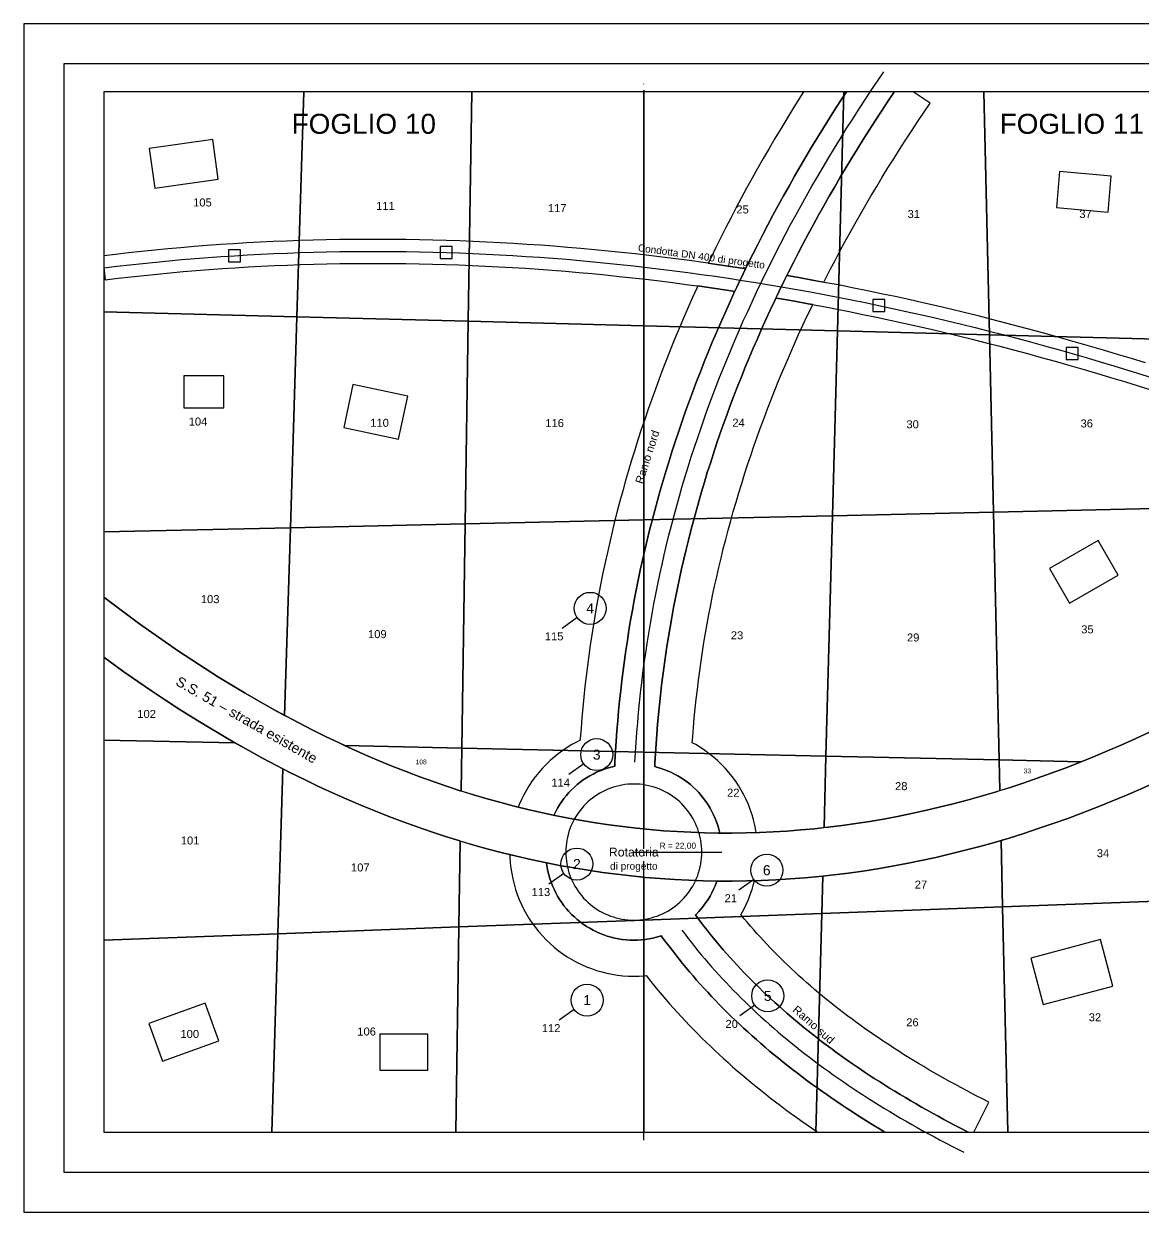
# Model space of a CAD drawing. Header units: metres. Extents: x 0 to 420, y 0 to 297.
# Drawn here: x 0 to 279.9, y 0 to 297 of the extents above; entities that cross this region are included whole.
import ezdxf
from ezdxf.enums import TextEntityAlignment as Align

# ---------------------------------------------------------------- set-up
doc = ezdxf.new("R2010")
doc.units = ezdxf.units.M
doc.linetypes.add('DASHDOT', pattern=[9, 6, -1.5, 0, -1.5])
doc.linetypes.add('DASHED', pattern=[6, 4, -2])
for name, color, linetype in [('CARTIGLIO', 7, 'CONTINUOUS'), ('ESPROPRIO', 1, 'CONTINUOUS'), ('FABBRICATI', 8, 'CONTINUOUS'), ('FOGLI', 2, 'DASHDOT'), ('OCCUPAZIONE_TEMPORANEA', 30, 'CONTINUOUS'), ('OPERA_PROGETTO', 4, 'DASHED'), ('PARTICELLE', 7, 'CONTINUOUS'), ('PARTICELLE_NUMERI', 7, 'CONTINUOUS'), ('QUOTE', 8, 'CONTINUOUS'), ('RETINI', 8, 'CONTINUOUS'), ('RICHIAMI_DITTE', 1, 'CONTINUOUS'), ('SERVITU_FASCIA', 5, 'CONTINUOUS'), ('SERVITU_INGOMBRO_OPERE', 6, 'CONTINUOUS'), ('STRADE_ACQUE', 8, 'CONTINUOUS'), ('TOPONIMI', 8, 'CONTINUOUS')]:
    doc.layers.add(name, color=color, linetype=linetype)
doc.styles.add('ESPROPRI', font='arial.ttf')

msp = doc.modelspace()

# ---------------------------------------------------------------- linework, layer by layer
at = {"layer": 'CARTIGLIO'}
for points in [[(0, 0), (420, 0), (420, 297), (0, 297)], [(10, 10), (410, 10), (410, 287), (10, 287)]]:
    msp.add_lwpolyline(points, close=True, dxfattribs=at)
at = {"layer": 'ESPROPRIO'}
for points in [[(132.5149, 99.193), (132.759, 99.141), (136.15, 98.474), (139.542, 97.863), (142.938, 97.307), (146.335, 96.805), (149.736, 96.358), (153.139, 95.966), (156.545, 95.628), (159.954, 95.346), (163.366, 95.118), (166.781, 94.945), (170.199, 94.826), (173.62, 94.762), (173.9792, 94.7611), (173.979, 94.762), (173.75, 95.694), (173.482, 96.616), (173.173, 97.524), (172.825, 98.419), (172.439, 99.298), (172.014, 100.158), (171.553, 101), (171.055, 101.821), (170.521, 102.619), (169.954, 103.393), (169.353, 104.141), (168.72, 104.863), (168.056, 105.556), (167.363, 106.22), (166.641, 106.853), (165.893, 107.454), (165.119, 108.021), (164.321, 108.555), (163.5, 109.053), (162.658, 109.514), (161.798, 109.939), (160.919, 110.325), (160.024, 110.673), (159.116, 110.982), (158.194, 111.25), (157.747, 111.36), (157.785, 112.181), (157.921, 114.624), (158.077, 117.065), (158.254, 119.504), (158.452, 121.943), (158.67, 124.379), (158.909, 126.814), (159.169, 129.248), (159.45, 131.68), (159.752, 134.11), (160.074, 136.54), (160.417, 138.967), (160.78, 141.393), (161.165, 143.818), (161.57, 146.241), (161.996, 148.663), (162.442, 151.084), (162.91, 153.503), (163.398, 155.92), (163.907, 158.336), (164.437, 160.751), (164.987, 163.165), (165.559, 165.577), (166.151, 167.987), (166.764, 170.397), (167.397, 172.805), (168.052, 175.211), (168.727, 177.616), (169.423, 180.02), (170.14, 182.423), (170.878, 184.824), (171.636, 187.224), (172.416, 189.622), (173.216, 192.02), (174.037, 194.416), (174.879, 196.81), (175.742, 199.204), (176.626, 201.596), (177.53, 203.987), (178.456, 206.376), (179.402, 208.764), (180.369, 211.151), (181.357, 213.537), (182.366, 215.921), (183.396, 218.305), (184.447, 220.687), (185.518, 223.067), (186.611, 225.447), (187.725, 227.825), (188.859, 230.201), (190.014, 232.577), (191.191, 234.951), (192.388, 237.325), (193.607, 239.696), (194.846, 242.067), (196.106, 244.436), (197.387, 246.804), (198.689, 249.171), (200.013, 251.537), (201.357, 253.901), (202.722, 256.264), (204.108, 258.626), (205.515, 260.987), (206.944, 263.346), (208.393, 265.705), (209.863, 268.061), (211.354, 270.417), (212.867, 272.771), (214.4, 275.125), (215.955, 277.477), (217.53, 279.827), (217.647, 280), (205.641, 280), (204.471, 278.204), (202.923, 275.794), (201.396, 273.382), (199.891, 270.969), (198.406, 268.554), (196.943, 266.136), (195.501, 263.717), (194.08, 261.296), (192.681, 258.874), (191.302, 256.449), (189.945, 254.022), (188.609, 251.594), (187.294, 249.164), (186, 246.731), (184.728, 244.297), (183.477, 241.861), (182.247, 239.424), (181.038, 236.984), (179.85, 234.542), (178.684, 232.099), (177.539, 229.653), (176.415, 227.206), (175.313, 224.757), (174.231, 222.306), (173.171, 219.854), (172.133, 217.399), (171.115, 214.942), (170.119, 212.484), (169.144, 210.024), (168.191, 207.562), (167.259, 205.098), (166.348, 202.632), (165.458, 200.165), (164.59, 197.695), (163.743, 195.224), (162.918, 192.751), (162.114, 190.276), (161.331, 187.799), (160.569, 185.321), (159.829, 182.841), (159.11, 180.359), (158.413, 177.875), (157.737, 175.389), (157.082, 172.902), (156.449, 170.413), (155.837, 167.922), (155.247, 165.429), (154.678, 162.935), (154.13, 160.439), (153.604, 157.941), (153.1, 155.441), (152.616, 152.94), (152.154, 150.437), (151.714, 147.932), (151.295, 145.426), (150.897, 142.918), (150.521, 140.408), (150.166, 137.896), (149.833, 135.383), (149.521, 132.869), (149.231, 130.352), (148.962, 127.834), (148.714, 125.315), (148.488, 122.793), (148.283, 120.271), (148.1, 117.746), (147.939, 115.22), (147.798, 112.693), (147.741, 111.479), (147.738, 111.479), (146.806, 111.25), (145.884, 110.982), (144.976, 110.673), (144.081, 110.325), (143.202, 109.939), (142.342, 109.514), (141.5, 109.053), (140.679, 108.555), (139.881, 108.021), (139.107, 107.454), (138.359, 106.853), (137.637, 106.22), (136.944, 105.556), (136.28, 104.863), (135.647, 104.141), (135.046, 103.393), (134.479, 102.619), (133.945, 101.821), (133.447, 101), (132.986, 100.158), (132.561, 99.298), (132.5149, 99.193)], [(130.6668, 87.3224), (130.688, 87.128), (130.834, 86.18), (131.021, 85.238), (131.25, 84.306), (131.518, 83.384), (131.827, 82.476), (132.175, 81.581), (132.561, 80.702), (132.986, 79.842), (133.447, 79), (133.945, 78.179), (134.479, 77.381), (135.046, 76.607), (135.647, 75.859), (136.28, 75.137), (136.944, 74.444), (137.637, 73.78), (138.359, 73.147), (139.107, 72.546), (139.881, 71.979), (140.679, 71.445), (141.5, 70.947), (142.342, 70.486), (143.202, 70.061), (144.081, 69.675), (144.976, 69.327), (145.884, 69.018), (146.806, 68.75), (147.738, 68.521), (148.68, 68.334), (149.628, 68.188), (150.583, 68.084), (151.54, 68.021), (152.5, 68), (153.46, 68.021), (154.417, 68.084), (155.372, 68.188), (156.32, 68.334), (157.262, 68.521), (158.194, 68.75), (159.116, 69.018), (159.359, 69.101), (159.715, 68.608), (160.51, 67.527), (161.318, 66.451), (162.137, 65.38), (162.969, 64.315), (163.812, 63.254), (164.667, 62.199), (165.534, 61.149), (166.413, 60.104), (167.303, 59.064), (168.206, 58.03), (169.12, 57), (170.046, 55.976), (170.984, 54.957), (171.934, 53.943), (172.896, 52.934), (173.869, 51.931), (174.854, 50.932), (175.851, 49.939), (176.86, 48.951), (177.88, 47.968), (178.912, 46.99), (179.956, 46.018), (181.012, 45.05), (182.079, 44.088), (183.158, 43.131), (184.248, 42.179), (185.351, 41.232), (186.465, 40.29), (187.59, 39.354), (188.728, 38.422), (189.877, 37.496), (191.037, 36.574), (192.209, 35.658), (193.393, 34.747), (194.589, 33.841), (195.796, 32.941), (197.014, 32.045), (198.245, 31.154), (199.487, 30.269), (200.74, 29.388), (202.005, 28.513), (203.282, 27.642), (204.57, 26.777), (205.87, 25.917), (207.182, 25.062), (208.505, 24.212), (209.839, 23.367), (211.185, 22.527), (212.543, 21.692), (213.912, 20.862), (215.293, 20.037), (215.356, 20), (236.188, 20), (235.767, 20.212), (234.31, 20.956), (232.865, 21.704), (231.432, 22.457), (230.011, 23.214), (228.601, 23.976), (227.204, 24.742), (225.818, 25.513), (224.444, 26.287), (223.082, 27.067), (221.732, 27.85), (220.394, 28.638), (219.068, 29.43), (217.754, 30.227), (216.451, 31.028), (215.161, 31.833), (213.882, 32.643), (212.615, 33.457), (211.36, 34.275), (210.117, 35.098), (208.886, 35.925), (207.667, 36.756), (206.459, 37.592), (205.263, 38.431), (204.079, 39.276), (202.907, 40.124), (201.747, 40.977), (200.599, 41.834), (199.462, 42.695), (198.338, 43.56), (197.225, 44.43), (196.123, 45.304), (195.034, 46.183), (193.957, 47.065), (192.891, 47.952), (191.837, 48.843), (190.795, 49.738), (189.764, 50.638), (188.745, 51.542), (187.738, 52.45), (186.743, 53.362), (185.76, 54.278), (184.788, 55.199), (183.828, 56.124), (182.879, 57.053), (181.943, 57.986), (181.018, 58.924), (180.104, 59.866), (179.202, 60.811), (178.312, 61.762), (177.434, 62.716), (176.567, 63.675), (175.712, 64.637), (174.868, 65.604), (174.036, 66.576), (173.216, 67.551), (172.407, 68.531), (171.61, 69.514), (170.824, 70.502), (170.05, 71.495), (169.288, 72.491), (168.536, 73.492), (167.927, 74.32), (168.056, 74.444), (168.72, 75.137), (169.353, 75.859), (169.954, 76.607), (170.521, 77.381), (171.055, 78.179), (171.553, 79), (172.014, 79.842), (172.439, 80.702), (172.825, 81.581), (173.173, 82.476), (173.2721, 82.7671), (169.879, 82.83), (166.269, 82.955), (162.662, 83.138), (159.058, 83.379), (155.458, 83.678), (151.861, 84.034), (148.267, 84.448), (144.677, 84.92), (141.091, 85.45), (137.508, 86.037), (133.929, 86.682), (130.6668, 87.3224)]]:
    msp.add_lwpolyline(points, close=True, dxfattribs=at)
at = {"layer": 'FABBRICATI'}
for points in [[(32.77, 255.94), (48.62, 258.16), (47.23, 268.06), (31.38, 265.84)], [(258.13, 251.08), (271.08, 249.95), (271.87, 258.92), (258.92, 260.05)], [(40, 201), (50, 201), (50, 209), (40, 209)], [(80.01, 196.08), (93.7, 193.16), (95.99, 203.92), (82.3, 206.84)], [(261.44, 152.17), (273.56, 159.17), (268.56, 167.83), (256.44, 160.83)], [(254.86, 51.88), (272.25, 56.53), (269.14, 68.12), (251.75, 63.47)], [(34.66, 37.74), (48.76, 42.87), (45.34, 52.26), (31.24, 47.13)], [(89, 35.5), (101, 35.5), (101, 44.5), (89, 44.5)]]:
    msp.add_lwpolyline(points, close=True, dxfattribs=at)
at = {"layer": 'FOGLI'}
msp.add_lwpolyline([(155, 18), (155, 282)], dxfattribs=at)
at = {"layer": 'OCCUPAZIONE_TEMPORANEA'}
for points in [[(171.1314, 237.1689), (173.236, 236.87), (176.648, 236.367), (180.062, 235.844), (180.453, 235.782), (179.85, 234.542), (181.038, 236.984), (182.247, 239.424), (183.477, 241.861), (184.728, 244.297), (186, 246.731), (187.294, 249.164), (188.609, 251.594), (189.945, 254.022), (191.302, 256.449), (192.681, 258.874), (194.08, 261.296), (195.501, 263.717), (196.943, 266.136), (198.406, 268.554), (199.891, 270.969), (201.396, 273.382), (202.923, 275.794), (204.471, 278.204), (205.641, 280), (194.934, 280), (193.776, 278.171), (192.239, 275.707), (190.723, 273.24), (189.228, 270.771), (187.755, 268.299), (186.303, 265.825), (184.872, 263.349), (183.463, 260.87), (182.075, 258.388), (180.708, 255.905), (179.363, 253.418), (178.039, 250.929), (176.737, 248.438), (175.456, 245.945), (174.197, 243.448), (172.959, 240.95), (171.742, 238.449), (171.1314, 237.1689)], [(190.7606, 234.0829), (193.751, 233.559), (197.181, 232.939), (199.992, 232.4148), (200.409, 233.241), (201.597, 235.556), (202.807, 237.869), (204.037, 240.182), (205.288, 242.494), (206.56, 244.805), (207.852, 247.116), (209.165, 249.426), (210.5, 251.736), (211.855, 254.044), (213.23, 256.352), (214.627, 258.66), (216.045, 260.967), (217.483, 263.273), (218.943, 265.578), (220.423, 267.883), (221.924, 270.187), (223.447, 272.49), (224.99, 274.793), (226.579, 277.131), (222.358, 280), (217.647, 280), (217.53, 279.827), (215.955, 277.477), (214.4, 275.125), (212.867, 272.771), (211.354, 270.417), (209.863, 268.061), (208.393, 265.705), (206.944, 263.346), (205.515, 260.987), (204.108, 258.626), (202.722, 256.264), (201.357, 253.901), (200.013, 251.537), (198.689, 249.171), (197.387, 246.804), (196.106, 244.436), (194.846, 242.067), (193.607, 239.696), (192.388, 237.325), (191.191, 234.951), (190.7606, 234.0829)], [(123.6105, 101.2215), (125.986, 100.638), (129.371, 99.862), (132.5149, 99.193), (132.561, 99.298), (132.986, 100.158), (133.447, 101), (133.945, 101.821), (134.479, 102.619), (135.046, 103.393), (135.647, 104.141), (136.28, 104.863), (136.944, 105.556), (137.637, 106.22), (138.359, 106.853), (139.107, 107.454), (139.881, 108.021), (140.679, 108.555), (141.5, 109.053), (142.342, 109.514), (143.202, 109.939), (144.081, 110.325), (144.976, 110.673), (145.884, 110.982), (146.806, 111.25), (147.738, 111.479), (147.741, 111.479), (147.798, 112.693), (147.939, 115.22), (148.1, 117.746), (148.283, 120.271), (148.488, 122.793), (148.714, 125.315), (148.962, 127.834), (149.231, 130.352), (149.521, 132.869), (149.833, 135.383), (150.166, 137.896), (150.521, 140.408), (150.897, 142.918), (151.295, 145.426), (151.714, 147.932), (152.154, 150.437), (152.616, 152.94), (153.1, 155.441), (153.604, 157.941), (154.13, 160.439), (154.678, 162.935), (155.247, 165.429), (155.837, 167.922), (156.449, 170.413), (157.082, 172.902), (157.737, 175.389), (158.413, 177.875), (159.11, 180.359), (159.829, 182.841), (160.569, 185.321), (161.331, 187.799), (162.114, 190.276), (162.918, 192.751), (163.743, 195.224), (164.59, 197.695), (165.458, 200.165), (166.348, 202.632), (167.259, 205.098), (168.191, 207.562), (169.144, 210.024), (170.119, 212.484), (171.115, 214.942), (172.133, 217.399), (173.171, 219.854), (174.231, 222.306), (175.313, 224.757), (176.415, 227.206), (177.539, 229.653), (177.7609, 230.127), (175.756, 230.434), (172.376, 230.932), (169.001, 231.411), (168.475, 231.4827), (168.222, 230.932), (167.092, 228.421), (165.983, 225.908), (164.896, 223.392), (163.831, 220.874), (162.787, 218.354), (161.765, 215.832), (160.765, 213.307), (159.786, 210.779), (158.829, 208.25), (157.893, 205.718), (156.98, 203.183), (156.088, 200.647), (155.218, 198.108), (154.37, 195.567), (153.543, 193.023), (152.738, 190.477), (151.956, 187.929), (151.195, 185.379), (150.455, 182.827), (149.738, 180.272), (149.043, 177.715), (148.369, 175.157), (147.718, 172.595), (147.088, 170.032), (146.481, 167.467), (145.895, 164.9), (145.332, 162.33), (144.79, 159.759), (144.27, 157.186), (143.773, 154.61), (143.297, 152.033), (142.843, 149.454), (142.412, 146.872), (142.002, 144.289), (141.615, 141.704), (141.249, 139.117), (140.906, 136.529), (140.585, 133.938), (140.286, 131.346), (140.009, 128.752), (139.754, 126.156), (139.521, 123.559), (139.31, 120.96), (139.121, 118.359), (139.095, 117.946), (138.186, 117.497), (137, 116.847), (135.844, 116.145), (134.719, 115.394), (133.628, 114.594), (132.574, 113.747), (131.557, 112.856), (130.58, 111.92), (129.644, 110.943), (128.753, 109.926), (127.906, 108.872), (127.106, 107.781), (126.355, 106.656), (125.653, 105.5), (125.003, 104.314), (124.404, 103.101), (123.86, 101.863), (123.6105, 101.2215)], [(157.747, 111.36), (158.194, 111.25), (159.116, 110.982), (160.024, 110.673), (160.919, 110.325), (161.798, 109.939), (162.658, 109.514), (163.5, 109.053), (164.321, 108.555), (165.119, 108.021), (165.893, 107.454), (166.641, 106.853), (167.363, 106.22), (168.056, 105.556), (168.72, 104.863), (169.353, 104.141), (169.954, 103.393), (170.521, 102.619), (171.055, 101.821), (171.553, 101), (172.014, 100.158), (172.439, 99.298), (172.825, 98.419), (173.173, 97.524), (173.482, 96.616), (173.75, 95.694), (173.979, 94.762), (173.9792, 94.7611), (177.045, 94.753), (180.472, 94.799), (183.1072, 94.8758), (183.029, 95.383), (182.765, 96.71), (182.444, 98.023), (182.065, 99.322), (181.63, 100.603), (181.14, 101.863), (180.596, 103.101), (179.997, 104.314), (179.347, 105.5), (178.645, 106.656), (177.894, 107.781), (177.094, 108.872), (176.247, 109.926), (175.356, 110.943), (174.42, 111.92), (173.443, 112.856), (172.426, 113.747), (171.372, 114.594), (170.281, 115.394), (169.156, 116.145), (168, 116.847), (167.12, 117.33), (167.228, 118.815), (167.419, 121.177), (167.631, 123.537), (167.863, 125.896), (168.114, 128.254), (168.386, 130.61), (168.678, 132.965), (168.99, 135.319), (169.323, 137.671), (169.675, 140.022), (170.048, 142.371), (170.44, 144.72), (170.853, 147.067), (171.286, 149.413), (171.739, 151.758), (172.212, 154.102), (172.706, 156.445), (173.22, 158.786), (173.754, 161.127), (174.308, 163.466), (174.882, 165.805), (175.477, 168.142), (176.091, 170.478), (176.727, 172.814), (177.382, 175.148), (178.058, 177.482), (178.754, 179.814), (179.47, 182.146), (180.207, 184.477), (180.964, 186.807), (181.742, 189.136), (182.539, 191.464), (183.358, 193.792), (184.196, 196.118), (185.056, 198.444), (185.935, 200.769), (186.835, 203.093), (187.756, 205.417), (188.697, 207.74), (189.659, 210.061), (190.641, 212.383), (191.644, 214.703), (192.667, 217.023), (193.711, 219.342), (194.776, 221.66), (195.861, 223.978), (196.967, 226.295), (197.2256, 226.8268), (196.098, 227.037), (192.699, 227.651), (189.304, 228.246), (188.0295, 228.4629), (187.725, 227.825), (186.611, 225.447), (185.518, 223.067), (184.447, 220.687), (183.396, 218.305), (182.366, 215.921), (181.357, 213.537), (180.369, 211.151), (179.402, 208.764), (178.456, 206.376), (177.53, 203.987), (176.626, 201.596), (175.742, 199.204), (174.879, 196.81), (174.037, 194.416), (173.216, 192.02), (172.416, 189.622), (171.636, 187.224), (170.878, 184.824), (170.14, 182.423), (169.423, 180.02), (168.727, 177.616), (168.052, 175.211), (167.397, 172.805), (166.764, 170.397), (166.151, 167.987), (165.559, 165.577), (164.987, 163.165), (164.437, 160.751), (163.907, 158.336), (163.398, 155.92), (162.91, 153.503), (162.442, 151.084), (161.996, 148.663), (161.57, 146.241), (161.165, 143.818), (160.78, 141.393), (160.417, 138.967), (160.074, 136.54), (159.752, 134.11), (159.45, 131.68), (159.169, 129.248), (158.909, 126.814), (158.67, 124.379), (158.452, 121.943), (158.254, 119.504), (158.077, 117.065), (157.921, 114.624), (157.785, 112.181), (157.747, 111.36)], [(121.5138, 89.3799), (121.53, 88.648), (121.618, 87.298), (121.765, 85.954), (121.971, 84.617), (122.235, 83.29), (122.556, 81.977), (122.935, 80.678), (123.37, 79.397), (123.86, 78.137), (124.404, 76.899), (125.003, 75.686), (125.653, 74.5), (126.355, 73.344), (127.106, 72.219), (127.906, 71.128), (128.753, 70.074), (129.644, 69.057), (130.58, 68.08), (131.557, 67.144), (132.574, 66.253), (133.628, 65.406), (134.719, 64.606), (135.844, 63.855), (137, 63.153), (138.186, 62.503), (139.399, 61.904), (140.637, 61.36), (141.897, 60.87), (143.178, 60.435), (144.477, 60.056), (145.79, 59.735), (147.117, 59.471), (148.454, 59.265), (149.798, 59.118), (151.148, 59.03), (152.5, 59), (153.852, 59.03), (155.202, 59.118), (155.576, 59.159), (155.898, 58.746), (156.793, 57.62), (157.701, 56.501), (158.62, 55.387), (159.551, 54.28), (160.495, 53.179), (161.45, 52.083), (162.418, 50.994), (163.398, 49.91), (164.389, 48.833), (165.393, 47.762), (166.408, 46.696), (167.436, 45.637), (168.475, 44.584), (169.526, 43.537), (170.589, 42.496), (171.663, 41.46), (172.75, 40.431), (173.848, 39.408), (174.958, 38.391), (176.079, 37.38), (177.212, 36.374), (178.357, 35.375), (179.513, 34.382), (180.681, 33.394), (181.861, 32.413), (183.052, 31.437), (184.254, 30.468), (185.468, 29.504), (186.694, 28.546), (187.931, 27.594), (189.179, 26.648), (190.439, 25.708), (191.711, 24.774), (192.993, 23.845), (194.288, 22.922), (195.593, 22.005), (196.91, 21.094), (198.238, 20.189), (198.519, 20), (215.356, 20), (215.293, 20.037), (213.912, 20.862), (212.543, 21.692), (211.185, 22.527), (209.839, 23.367), (208.505, 24.212), (207.182, 25.062), (205.87, 25.917), (204.57, 26.777), (203.282, 27.642), (202.005, 28.513), (200.74, 29.388), (199.487, 30.269), (198.245, 31.154), (197.014, 32.045), (195.796, 32.941), (194.589, 33.841), (193.393, 34.747), (192.209, 35.658), (191.037, 36.574), (189.877, 37.496), (188.728, 38.422), (187.59, 39.354), (186.465, 40.29), (185.351, 41.232), (184.248, 42.179), (183.158, 43.131), (182.079, 44.088), (181.012, 45.05), (179.956, 46.018), (178.912, 46.99), (177.88, 47.968), (176.86, 48.951), (175.851, 49.939), (174.854, 50.932), (173.869, 51.931), (172.896, 52.934), (171.934, 53.943), (170.984, 54.957), (170.046, 55.976), (169.12, 57), (168.206, 58.03), (167.303, 59.064), (166.413, 60.104), (165.534, 61.149), (164.667, 62.199), (163.812, 63.254), (162.969, 64.315), (162.137, 65.38), (161.318, 66.451), (160.51, 67.527), (159.715, 68.608), (159.359, 69.101), (159.116, 69.018), (158.194, 68.75), (157.262, 68.521), (156.32, 68.334), (155.372, 68.188), (154.417, 68.084), (153.46, 68.021), (152.5, 68), (151.54, 68.021), (150.583, 68.084), (149.628, 68.188), (148.68, 68.334), (147.738, 68.521), (146.806, 68.75), (145.884, 69.018), (144.976, 69.327), (144.081, 69.675), (143.202, 70.061), (142.342, 70.486), (141.5, 70.947), (140.679, 71.445), (139.881, 71.979), (139.107, 72.546), (138.359, 73.147), (137.637, 73.78), (136.944, 74.444), (136.28, 75.137), (135.647, 75.859), (135.046, 76.607), (134.479, 77.381), (133.945, 78.179), (133.447, 79), (132.986, 79.842), (132.561, 80.702), (132.175, 81.581), (131.827, 82.476), (131.518, 83.384), (131.25, 84.306), (131.021, 85.238), (130.834, 86.18), (130.688, 87.128), (130.6668, 87.3224), (130.353, 87.384), (126.782, 88.145), (123.214, 88.962), (121.5138, 89.3799)], [(167.927, 74.32), (168.536, 73.492), (169.288, 72.491), (170.05, 71.495), (170.824, 70.502), (171.61, 69.514), (172.407, 68.531), (173.216, 67.551), (174.036, 66.576), (174.868, 65.604), (175.712, 64.637), (176.567, 63.675), (177.434, 62.716), (178.312, 61.762), (179.202, 60.811), (180.104, 59.866), (181.018, 58.924), (181.943, 57.986), (182.879, 57.053), (183.828, 56.124), (184.788, 55.199), (185.76, 54.278), (186.743, 53.362), (187.738, 52.45), (188.745, 51.542), (189.764, 50.638), (190.795, 49.738), (191.837, 48.843), (192.891, 47.952), (193.957, 47.065), (195.034, 46.183), (196.123, 45.304), (197.225, 44.43), (198.338, 43.56), (199.462, 42.695), (200.599, 41.834), (201.747, 40.977), (202.907, 40.124), (204.079, 39.276), (205.263, 38.431), (206.459, 37.592), (207.667, 36.756), (208.886, 35.925), (210.117, 35.098), (211.36, 34.275), (212.615, 33.457), (213.882, 32.643), (215.161, 31.833), (216.451, 31.028), (217.754, 30.227), (219.068, 29.43), (220.394, 28.638), (221.732, 27.85), (223.082, 27.067), (224.444, 26.287), (225.818, 25.513), (227.204, 24.742), (228.601, 23.976), (230.011, 23.214), (231.432, 22.457), (232.865, 21.704), (234.31, 20.956), (235.767, 20.212), (236.188, 20), (237.518, 20), (241.296, 27.504), (239.838, 28.239), (238.426, 28.959), (237.027, 29.684), (235.641, 30.412), (234.266, 31.145), (232.904, 31.881), (231.553, 32.621), (230.215, 33.365), (228.89, 34.113), (227.576, 34.864), (226.275, 35.62), (224.986, 36.379), (223.709, 37.142), (222.444, 37.908), (221.191, 38.679), (219.95, 39.453), (218.722, 40.231), (217.506, 41.012), (216.302, 41.797), (215.11, 42.586), (213.93, 43.379), (212.762, 44.175), (211.606, 44.974), (210.462, 45.778), (209.331, 46.585), (208.211, 47.395), (207.104, 48.209), (206.008, 49.027), (204.925, 49.848), (203.853, 50.672), (202.793, 51.501), (201.746, 52.332), (200.71, 53.167), (199.686, 54.006), (198.674, 54.848), (197.674, 55.693), (196.686, 56.542), (195.71, 57.394), (194.745, 58.25), (193.792, 59.109), (192.851, 59.972), (191.922, 60.838), (191.005, 61.707), (190.099, 62.579), (189.205, 63.455), (188.322, 64.335), (187.451, 65.217), (186.592, 66.104), (185.744, 66.993), (184.908, 67.886), (184.083, 68.782), (183.269, 69.681), (182.468, 70.584), (181.677, 71.49), (180.898, 72.4), (180.13, 73.313), (179.374, 74.229), (179.264, 74.364), (179.347, 74.5), (179.997, 75.686), (180.596, 76.899), (181.14, 78.137), (181.63, 79.397), (182.065, 80.678), (182.444, 81.977), (182.6593, 82.8575), (180.728, 82.801), (177.109, 82.753), (173.492, 82.763), (173.2721, 82.7671), (173.173, 82.476), (172.825, 81.581), (172.439, 80.702), (172.014, 79.842), (171.553, 79), (171.055, 78.179), (170.521, 77.381), (169.954, 76.607), (169.353, 75.859), (168.72, 75.137), (168.056, 74.444), (167.927, 74.32)]]:
    msp.add_lwpolyline(points, close=True, dxfattribs=at)
at = {"layer": 'OPERA_PROGETTO'}
for points in [[(152.7918, 112.4367), (152.9297, 114.9219), (153.0887, 117.4055), (153.2687, 119.8875), (153.4699, 122.368), (153.6922, 124.8469), (153.9355, 127.3242), (154.2, 129.8), (154.4855, 132.2742), (154.7922, 134.7469), (155.1199, 137.218), (155.4688, 139.6875), (155.8387, 142.1555), (156.2297, 144.6219), (156.6418, 147.0867), (157.075, 149.55), (157.5293, 152.0117), (158.0047, 154.4719), (158.5012, 156.9305), (159.0188, 159.3875), (159.5574, 161.843), (160.1172, 164.2969), (160.698, 166.7492), (161.3, 169.2), (161.923, 171.6492), (162.5672, 174.0969), (163.2324, 176.543), (163.9188, 178.9875), (164.6262, 181.4305), (165.3547, 183.8719), (166.1043, 186.3117), (166.875, 188.75), (167.6668, 191.1867), (168.4797, 193.6219), (169.3137, 196.0555), (170.1688, 198.4875), (171.0449, 200.918), (171.9422, 203.3469), (172.8605, 205.7742), (173.8, 208.2), (174.7605, 210.6242), (175.7422, 213.0469), (176.7449, 215.468), (177.7688, 217.8875), (178.8137, 220.3055), (179.8797, 222.7219), (180.9668, 225.1367), (182.075, 227.55), (183.2043, 229.9617), (184.3547, 232.3719), (185.5262, 234.7805), (186.7188, 237.1875), (187.9324, 239.593), (189.1672, 241.9969), (190.423, 244.3992), (191.7, 246.8), (192.998, 249.1992), (194.3172, 251.5969), (195.6574, 253.993), (197.0187, 256.3875), (198.4012, 258.7805), (199.8047, 261.1719), (201.2293, 263.5617), (202.675, 265.95), (204.1418, 268.3367), (205.6297, 270.7219), (207.1387, 273.1055), (208.6688, 275.4875), (210.2199, 277.868), (211.7922, 280.2469), (213.3855, 282.6242), (215, 285)], [(20, 236), (23.2516, 236.3903), (26.5063, 236.7613), (29.7641, 237.1128), (33.025, 237.445), (36.2891, 237.7578), (39.5563, 238.0513), (42.8266, 238.3253), (46.1, 238.58), (49.3766, 238.8153), (52.6563, 239.0313), (55.9391, 239.2278), (59.225, 239.405), (62.5141, 239.5628), (65.8062, 239.7012), (69.1016, 239.8203), (72.4, 239.92), (75.7016, 240.0003), (79.0063, 240.0613), (82.3141, 240.1028), (85.625, 240.125), (88.9391, 240.1278), (92.2563, 240.1113), (95.5766, 240.0753), (98.9, 240.02), (102.2266, 239.9453), (105.5563, 239.8513), (108.8891, 239.7378), (112.225, 239.605), (115.5641, 239.4528), (118.9063, 239.2813), (122.2516, 239.0903), (125.6, 238.88), (128.9516, 238.6503), (132.3062, 238.4013), (135.6641, 238.1328), (139.025, 237.845), (142.3891, 237.5378), (145.7563, 237.2113), (149.1266, 236.8653), (152.5, 236.5), (155.8766, 236.1153), (159.2563, 235.7113), (162.6391, 235.2878), (166.025, 234.845), (169.4141, 234.3828), (172.8062, 233.9013), (176.2016, 233.4003), (179.6, 232.88), (183.0016, 232.3403), (186.4063, 231.7813), (189.8141, 231.2028), (193.225, 230.605), (196.6391, 229.9878), (200.0563, 229.3513), (203.4766, 228.6953), (206.9, 228.02), (210.3266, 227.3253), (213.7563, 226.6113), (217.1891, 225.8778), (220.625, 225.125), (224.0641, 224.3528), (227.5063, 223.5613), (230.9516, 222.7503), (234.4, 221.92), (237.8516, 221.0703), (241.3063, 220.2013), (244.7641, 219.3128), (248.225, 218.405), (251.6891, 217.4778), (255.1563, 216.5313), (258.6266, 215.5653), (262.1, 214.58), (265.5766, 213.5753), (269.0563, 212.5513), (272.5391, 211.5078), (276.025, 210.445), (279.5141, 209.3628), (283.0062, 208.2613)], [(169.5, 90), (169.4838, 90.7415), (169.4353, 91.4816), (169.3546, 92.2189), (169.2417, 92.952), (169.097, 93.6795), (168.9207, 94.3999), (168.7132, 95.112), (168.4748, 95.8143), (168.206, 96.5056), (167.9072, 97.1845), (167.5792, 97.8497), (167.2224, 98.5), (166.8377, 99.1341), (166.4256, 99.7508), (165.987, 100.3489), (165.5228, 100.9274), (165.0337, 101.485), (164.5208, 102.0208), (163.985, 102.5337), (163.4274, 103.0228), (162.8489, 103.487), (162.2508, 103.9256), (161.6341, 104.3377), (161, 104.7224), (160.3497, 105.0792), (159.6845, 105.4072), (159.0056, 105.706), (158.3143, 105.9748), (157.612, 106.2132), (156.8999, 106.4207), (156.1795, 106.597), (155.452, 106.7417), (154.7189, 106.8546), (153.9816, 106.9353), (153.2415, 106.9838), (152.5, 107), (151.7585, 106.9838), (151.0184, 106.9353), (150.2811, 106.8546), (149.548, 106.7417), (148.8205, 106.597), (148.1001, 106.4207), (147.388, 106.2132), (146.6857, 105.9748), (145.9944, 105.706), (145.3155, 105.4072), (144.6503, 105.0792), (144, 104.7224), (143.3659, 104.3377), (142.7492, 103.9256), (142.1511, 103.487), (141.5726, 103.0228), (141.015, 102.5337), (140.4792, 102.0208), (139.9663, 101.485), (139.4772, 100.9274), (139.013, 100.3489), (138.5744, 99.7508), (138.1623, 99.1341), (137.7776, 98.5), (137.4208, 97.8497), (137.0928, 97.1845), (136.794, 96.5056), (136.5252, 95.8143), (136.2868, 95.112), (136.0793, 94.3999), (135.903, 93.6795), (135.7583, 92.952), (135.6454, 92.2189), (135.5647, 91.4816), (135.5162, 90.7415), (135.5, 90), (135.5162, 89.2585), (135.5647, 88.5184), (135.6454, 87.7811), (135.7583, 87.048), (135.903, 86.3205), (136.0793, 85.6001), (136.2868, 84.888), (136.5252, 84.1857), (136.794, 83.4944), (137.0928, 82.8155), (137.4208, 82.1503), (137.7776, 81.5), (138.1623, 80.8659), (138.5744, 80.2492), (139.013, 79.6511), (139.4772, 79.0726), (139.9663, 78.515), (140.4792, 77.9792), (141.015, 77.4663), (141.5726, 76.9772), (142.1511, 76.513), (142.7492, 76.0744), (143.3659, 75.6623), (144, 75.2776), (144.6503, 74.9208), (145.3155, 74.5928), (145.9944, 74.294), (146.6857, 74.0252), (147.388, 73.7868), (148.1001, 73.5793), (148.8205, 73.403), (149.548, 73.2583), (150.2811, 73.1454), (151.0184, 73.0647), (151.7585, 73.0162), (152.5, 73), (153.2415, 73.0162), (153.9816, 73.0647), (154.7189, 73.1454), (155.452, 73.2583), (156.1795, 73.403), (156.8999, 73.5793), (157.612, 73.7868), (158.3143, 74.0252), (159.0056, 74.294), (159.6845, 74.5928), (160.3497, 74.9208), (161, 75.2776), (161.6341, 75.6623), (162.2508, 76.0744), (162.8489, 76.513), (163.4274, 76.9772), (163.985, 77.4663), (164.5208, 77.9792), (165.0337, 78.515), (165.5228, 79.0726), (165.987, 79.6511), (166.4256, 80.2492), (166.8377, 80.8659), (167.2224, 81.5), (167.5792, 82.1503), (167.9072, 82.8155), (168.206, 83.4944), (168.4748, 84.1857), (168.7132, 84.888), (168.9207, 85.6001), (169.097, 86.3205), (169.2417, 87.048), (169.3546, 87.7811), (169.4353, 88.5184), (169.4838, 89.2585), (169.5, 90)], [(164.5234, 70.5094), (165.3027, 69.4711), (166.0938, 68.4375), (166.8965, 67.4086), (167.7109, 66.3844), (168.5371, 65.3648), (169.375, 64.35), (170.2246, 63.3398), (171.0859, 62.3344), (171.959, 61.3336), (172.8438, 60.3375), (173.7402, 59.3461), (174.6484, 58.3594), (175.5684, 57.3773), (176.5, 56.4), (177.4434, 55.4273), (178.3984, 54.4594), (179.3652, 53.4961), (180.3438, 52.5375), (181.334, 51.5836), (182.3359, 50.6344), (183.3496, 49.6898), (184.375, 48.75), (185.4121, 47.8148), (186.4609, 46.8844), (187.5215, 45.9586), (188.5938, 45.0375), (189.6777, 44.1211), (190.7734, 43.2094), (191.8809, 42.3023), (193, 41.4), (194.1309, 40.5023), (195.2734, 39.6094), (196.4277, 38.7211), (197.5938, 37.8375), (198.7715, 36.9586), (199.9609, 36.0844), (201.1621, 35.2148), (202.375, 34.35), (203.5996, 33.4898), (204.8359, 32.6344), (206.084, 31.7836), (207.3438, 30.9375), (208.6152, 30.0961), (209.8984, 29.2594), (211.1934, 28.4273), (212.5, 27.6), (213.8184, 26.7773), (215.1484, 25.9594), (216.4902, 25.1461), (217.8438, 24.3375), (219.209, 23.5336), (220.5859, 22.7344), (221.9746, 21.9398), (223.375, 21.15), (224.7871, 20.3648), (226.2109, 19.5844), (227.6465, 18.8086), (229.0938, 18.0375), (230.5527, 17.2711), (232.0234, 16.5094), (233.5059, 15.7523), (235, 15)]]:
    msp.add_lwpolyline(points, dxfattribs=at)
at = {"layer": 'PARTICELLE'}
for points in [[(20, 225), (68.269, 223.749), (70, 280), (20, 280), (20, 225)], [(68.269, 223.749), (111.118, 222.638), (112, 280), (70, 280), (68.269, 223.749)], [(111.118, 222.638), (155, 221.5), (155, 280), (112, 280), (111.118, 222.638)], [(155, 221.5), (203.391, 220.245), (205, 280), (155, 280), (155, 221.5)], [(203.391, 220.245), (241.402, 219.26), (240, 280), (205, 280), (203.391, 220.245)], [(240, 280), (241.402, 219.26), (290, 218), (290, 280), (240, 280)], [(20, 170), (66.647, 171.037), (68.269, 223.749), (20, 225), (20, 170)], [(66.647, 171.037), (110.339, 172.008), (111.118, 222.638), (68.269, 223.749), (66.647, 171.037)], [(110.339, 172.008), (155, 173), (155, 221.5), (111.118, 222.638), (110.339, 172.008)], [(155, 173), (202.147, 174.048), (203.391, 220.245), (155, 221.5), (155, 173)], [(202.147, 174.048), (242.424, 174.943), (241.402, 219.26), (203.391, 220.245), (202.147, 174.048)], [(241.402, 219.26), (242.424, 174.943), (290, 176), (290, 218), (241.402, 219.26)], [(242.424, 174.943), (243.853, 113.025), (264.365, 112.57), (267.42, 113.802), (270.953, 115.282), (274.49, 116.817), (278.032, 118.408), (281.578, 120.054), (285.129, 121.757), (288.684, 123.515), (290, 124.186), (290, 176), (242.424, 174.943)], [(109.477, 116.012), (155, 115), (155, 173), (110.339, 172.008), (109.477, 116.012)], [(155, 115), (200.53, 113.988), (202.147, 174.048), (155, 173), (155, 115)], [(200.53, 113.988), (243.853, 113.025), (242.424, 174.943), (202.147, 174.048), (200.53, 113.988)], [(20, 153.724), (22.008, 152.179), (25.335, 149.678), (28.663, 147.234), (31.994, 144.846), (35.326, 142.514), (38.66, 140.238), (41.996, 138.018), (45.333, 135.854), (48.673, 133.747), (52.014, 131.695), (55.357, 129.699), (58.702, 127.759), (62.048, 125.876), (65.205, 124.152), (66.647, 171.037), (20, 170), (20, 153.724)], [(65.205, 124.152), (65.397, 124.047), (68.747, 122.275), (72.099, 120.559), (75.453, 118.898), (78.808, 117.293), (80.173, 116.663), (109.477, 116.012), (110.339, 172.008), (66.647, 171.037), (65.205, 124.152)], [(20, 118), (52.875, 117.269), (52.748, 117.341), (49.271, 119.357), (45.799, 121.43), (42.33, 123.56), (38.867, 125.746), (35.408, 127.988), (31.953, 130.287), (28.502, 132.643), (25.056, 135.054), (21.615, 137.522), (20, 138.708), (20, 118)], [(20, 68), (63.527, 69.612), (64.794, 110.817), (63.206, 111.631), (59.716, 113.478), (56.23, 115.381), (52.875, 117.269), (20, 118), (20, 68)], [(80.173, 116.663), (82.166, 115.743), (85.525, 114.249), (88.886, 112.811), (92.249, 111.428), (95.613, 110.1), (98.98, 108.828), (102.348, 107.611), (105.719, 106.449), (109.092, 105.343), (109.312, 105.274), (109.477, 116.012), (80.173, 116.663)], [(109.312, 105.274), (112.466, 104.292), (115.843, 103.296), (119.222, 102.355), (122.603, 101.469), (125.986, 100.638), (129.371, 99.862), (132.759, 99.141), (136.15, 98.474), (139.542, 97.863), (142.938, 97.307), (146.335, 96.805), (149.736, 96.358), (153.139, 95.966), (155, 95.781), (155, 115), (109.477, 116.012), (109.312, 105.274)], [(155, 95.781), (156.545, 95.628), (159.954, 95.346), (163.366, 95.118), (166.781, 94.945), (170.199, 94.826), (173.62, 94.762), (177.045, 94.753), (180.472, 94.799), (183.904, 94.899), (187.338, 95.054), (190.776, 95.264), (194.218, 95.529), (197.663, 95.848), (200.049, 96.107), (200.53, 113.988), (155, 115), (155, 95.781)], [(200.049, 96.107), (201.113, 96.222), (204.565, 96.651), (208.022, 97.135), (211.483, 97.674), (214.948, 98.268), (218.416, 98.917), (221.889, 99.621), (225.366, 100.38), (228.847, 101.195), (232.332, 102.064), (235.821, 102.989), (239.315, 103.968), (242.813, 105.004), (244.03, 105.383), (243.853, 113.025), (200.53, 113.988), (200.049, 96.107)], [(243.853, 113.025), (244.03, 105.383), (246.315, 106.094), (249.822, 107.24), (253.333, 108.442), (256.848, 109.698), (260.368, 111.011), (263.892, 112.379), (264.365, 112.57), (243.853, 113.025)], [(63.527, 69.612), (108.789, 71.288), (109.12, 92.768), (108.984, 92.808), (105.437, 93.913), (101.893, 95.076), (98.355, 96.295), (94.82, 97.572), (91.29, 98.906), (87.764, 100.297), (84.242, 101.745), (80.725, 103.251), (77.213, 104.813), (73.704, 106.432), (70.2, 108.108), (66.701, 109.841), (64.794, 110.817), (63.527, 69.612)], [(244.317, 92.935), (244.7, 76.322), (290, 78), (290, 110.784), (286.7, 109.202), (283.018, 107.492), (279.338, 105.839), (275.659, 104.243), (271.983, 102.704), (268.308, 101.221), (264.636, 99.795), (260.965, 98.427), (257.296, 97.115), (253.628, 95.86), (249.963, 94.662), (246.3, 93.521), (244.317, 92.935)], [(108.789, 71.288), (155, 73), (155, 83.723), (151.861, 84.034), (148.267, 84.448), (144.677, 84.92), (141.091, 85.45), (137.508, 86.037), (133.929, 86.682), (130.353, 87.384), (126.782, 88.145), (123.214, 88.962), (119.65, 89.838), (116.091, 90.77), (112.535, 91.761), (109.12, 92.768), (108.789, 71.288)], [(199.471, 74.647), (244.7, 76.322), (244.317, 92.935), (242.638, 92.438), (238.979, 91.411), (235.321, 90.442), (231.666, 89.53), (228.012, 88.676), (224.361, 87.879), (220.712, 87.139), (217.065, 86.457), (213.42, 85.832), (209.778, 85.265), (206.138, 84.755), (202.5, 84.303), (199.723, 84.001), (199.471, 74.647)], [(155, 73), (199.471, 74.647), (199.723, 84.001), (198.865, 83.908), (195.232, 83.571), (191.602, 83.292), (187.974, 83.071), (184.35, 82.907), (180.728, 82.801), (177.109, 82.753), (173.492, 82.763), (169.879, 82.83), (166.269, 82.955), (162.662, 83.138), (159.058, 83.379), (155.458, 83.678), (155, 83.723), (155, 73)], [(244.7, 76.322), (246, 20), (290, 20), (290, 78), (244.7, 76.322)], [(155, 20), (198, 20), (199.471, 74.647), (155, 73), (155, 20)], [(198, 20), (246, 20), (244.7, 76.322), (199.471, 74.647), (198, 20)], [(62, 20), (108, 20), (108.789, 71.288), (63.527, 69.612), (62, 20)], [(108, 20), (155, 20), (155, 73), (108.789, 71.288), (108, 20)], [(20, 20), (62, 20), (63.527, 69.612), (20, 68), (20, 20)]]:
    msp.add_lwpolyline(points, close=True, dxfattribs=at)
at = {"layer": 'QUOTE'}
msp.add_line((152.5, 90), (174.5, 90), dxfattribs=at)
at = {"layer": 'RETINI'}
for points in [[(32.77, 255.94), (48.62, 258.16), (47.23, 268.06), (31.38, 265.84)], [(258.13, 251.08), (271.08, 249.95), (271.87, 258.92), (258.92, 260.05)], [(40, 201), (50, 201), (50, 209), (40, 209)], [(80.01, 196.08), (93.7, 193.16), (95.99, 203.92), (82.3, 206.84)], [(261.44, 152.17), (273.56, 159.17), (268.56, 167.83), (256.44, 160.83)], [(254.86, 51.88), (272.25, 56.53), (269.14, 68.12), (251.75, 63.47)], [(34.66, 37.74), (48.76, 42.87), (45.34, 52.26), (31.24, 47.13)], [(89, 35.5), (101, 35.5), (101, 44.5), (89, 44.5)]]:
    msp.add_lwpolyline(points, close=True, dxfattribs=at)
at = {"layer": 'RICHIAMI_DITTE'}
for points in [[(138.3304, 148.5875), (134.5853, 145.9124)], [(139.972, 112.0282), (136.2269, 109.3532)], [(135.0179, 84.685), (131.2728, 82.0099)], [(182.4905, 83.1485), (178.7454, 80.4735)], [(137.5703, 50.6747), (133.8253, 47.9997)], [(182.7246, 51.7375), (178.9795, 49.0625)]]:
    msp.add_lwpolyline(points, dxfattribs=at)
for centre in [(141.5853, 150.9124), (143.2269, 114.3532), (138.2728, 87.0099), (185.7454, 85.4735), (140.8253, 52.9997), (185.9795, 54.0625)]:
    msp.add_circle(centre, 4, dxfattribs=at)
at = {"layer": 'SERVITU_FASCIA'}
msp.add_lwpolyline([(20, 236), (20.358, 233.021), (23.6, 233.411), (26.837, 233.78), (30.077, 234.129), (33.32, 234.46), (36.566, 234.771), (39.816, 235.062), (43.068, 235.335), (46.324, 235.588), (49.583, 235.822), (52.844, 236.037), (56.109, 236.233), (59.378, 236.409), (62.649, 236.566), (65.923, 236.704), (69.201, 236.822), (72.482, 236.921), (75.766, 237.001), (79.053, 237.062), (82.343, 237.103), (85.636, 237.125), (88.933, 237.128), (92.233, 237.111), (95.535, 237.076), (98.841, 237.021), (102.151, 236.946), (105.463, 236.853), (108.778, 236.74), (112.097, 236.608), (115.419, 236.456), (118.744, 236.286), (122.072, 236.096), (125.403, 235.886), (128.738, 235.658), (132.076, 235.41), (135.417, 235.143), (138.761, 234.857), (142.108, 234.551), (145.458, 234.226), (148.812, 233.882), (152.169, 233.518), (155.529, 233.136), (158.892, 232.733), (162.258, 232.312), (165.628, 231.871), (169.001, 231.411), (172.376, 230.932), (175.756, 230.434), (177.761, 230.127), (178.684, 232.099), (179.85, 234.542), (180.453, 235.782), (180.062, 235.844), (176.648, 236.367), (173.236, 236.87), (169.828, 237.354), (166.422, 237.819), (163.02, 238.264), (159.621, 238.689), (156.224, 239.095), (152.831, 239.482), (149.441, 239.849), (146.054, 240.196), (142.67, 240.525), (139.289, 240.833), (135.912, 241.123), (132.537, 241.392), (129.165, 241.643), (125.797, 241.874), (122.431, 242.085), (119.069, 242.277), (115.709, 242.449), (112.353, 242.602), (109, 242.736), (105.65, 242.85), (102.303, 242.944), (98.959, 243.019), (95.618, 243.075), (92.28, 243.111), (88.945, 243.128), (85.614, 243.125), (82.285, 243.103), (78.96, 243.061), (75.637, 243), (72.318, 242.919), (69.002, 242.819), (65.689, 242.699), (62.379, 242.56), (59.072, 242.401), (55.769, 242.223), (52.468, 242.025), (49.171, 241.808), (45.876, 241.572), (42.585, 241.316), (39.297, 241.04), (36.012, 240.745), (32.73, 240.43), (29.451, 240.096), (26.175, 239.743), (22.903, 239.37), (20, 239.022), (20, 236)], close=True, dxfattribs=at)
msp.add_lwpolyline([(280.41, 212.226), (276.907, 213.312), (273.407, 214.38), (269.91, 215.427), (266.417, 216.455), (262.926, 217.464), (259.438, 218.453), (255.954, 219.423), (252.472, 220.374), (248.993, 221.305), (245.518, 222.217), (242.045, 223.109), (238.576, 223.982), (235.11, 224.835), (231.646, 225.669), (228.186, 226.483), (224.729, 227.278), (221.275, 228.054), (217.824, 228.81), (214.375, 229.547), (210.93, 230.264), (207.488, 230.962), (204.049, 231.64), (200.613, 232.299), (197.181, 232.939), (193.751, 233.559), (190.76, 234.083), (190.014, 232.577), (188.859, 230.201), (188.029, 228.463), (188.029, 228.463), (189.304, 228.246), (192.699, 227.651), (196.098, 227.037), (199.499, 226.403), (202.904, 225.751), (206.312, 225.078), (209.723, 224.387), (213.137, 223.676), (216.555, 222.946), (219.975, 222.196), (223.399, 221.427), (226.826, 220.639), (230.257, 219.832), (233.69, 219.005), (237.127, 218.159), (240.567, 217.294), (244.01, 216.409), (247.457, 215.505), (250.906, 214.582), (254.359, 213.639), (257.815, 212.677), (261.274, 211.696), (264.737, 210.695), (268.202, 209.675), (271.671, 208.636), (275.143, 207.578), (278.618, 206.5), (282.097, 205.402)], dxfattribs=at)
at = {"layer": 'SERVITU_INGOMBRO_OPERE'}
for points in [[(104.0563, 238.3513), (107.0563, 238.3513), (107.0563, 241.3513), (104.0563, 241.3513)], [(51.1563, 237.5313), (54.1563, 237.5313), (54.1563, 240.5313), (51.1563, 240.5313)], [(212.2563, 225.1113), (215.2563, 225.1113), (215.2563, 228.1113), (212.2563, 228.1113)], [(260.6, 213.08), (263.6, 213.08), (263.6, 216.08), (260.6, 216.08)]]:
    msp.add_lwpolyline(points, close=True, dxfattribs=at)
at = {"layer": 'STRADE_ACQUE'}
msp.add_lwpolyline([(281.578, 120.054), (278.032, 118.408), (274.49, 116.817), (270.953, 115.282), (267.42, 113.802), (263.892, 112.379), (260.368, 111.011), (256.848, 109.698), (253.333, 108.442), (249.822, 107.24), (246.315, 106.094), (242.813, 105.004), (239.315, 103.968), (235.821, 102.989), (232.332, 102.064), (228.847, 101.195), (225.366, 100.38), (221.889, 99.621), (218.416, 98.917), (214.948, 98.268), (211.483, 97.674), (208.022, 97.135), (204.565, 96.651), (201.113, 96.222), (197.663, 95.848), (194.218, 95.529), (190.776, 95.264), (187.338, 95.054), (183.904, 94.899), (180.472, 94.799), (177.045, 94.753), (173.62, 94.762), (170.199, 94.826), (166.781, 94.945), (163.366, 95.118), (159.954, 95.346), (156.545, 95.628), (153.139, 95.966), (149.736, 96.358), (146.335, 96.805), (142.938, 97.307), (139.542, 97.863), (136.15, 98.474), (132.759, 99.141), (129.371, 99.862), (125.986, 100.638), (122.603, 101.469), (119.222, 102.355), (115.843, 103.296), (112.466, 104.292), (109.092, 105.343), (105.719, 106.449), (102.348, 107.611), (98.98, 108.828), (95.613, 110.1), (92.249, 111.428), (88.886, 112.811), (85.525, 114.249), (82.166, 115.743), (78.808, 117.293), (75.453, 118.898), (72.099, 120.559), (68.747, 122.275), (65.397, 124.047), (62.048, 125.876), (58.702, 127.759), (55.357, 129.699), (52.014, 131.695), (48.673, 133.747), (45.333, 135.854), (41.996, 138.018), (38.66, 140.238), (35.326, 142.514), (31.994, 144.846), (28.663, 147.234), (25.335, 149.678), (22.008, 152.179), (20, 153.724), (20, 138.708), (20, 138.708), (21.615, 137.522), (25.056, 135.054), (28.502, 132.643), (31.953, 130.287), (35.408, 127.988), (38.867, 125.746), (42.33, 123.56), (45.799, 121.43), (49.271, 119.357), (52.748, 117.341), (56.23, 115.381), (59.716, 113.478), (63.206, 111.631), (66.701, 109.841), (70.2, 108.108), (73.704, 106.432), (77.213, 104.813), (80.725, 103.251), (84.242, 101.745), (87.764, 100.297), (91.29, 98.906), (94.82, 97.572), (98.355, 96.295), (101.893, 95.076), (105.437, 93.913), (108.984, 92.808), (112.535, 91.761), (116.091, 90.77), (119.65, 89.838), (123.214, 88.962), (126.782, 88.145), (130.353, 87.384), (133.929, 86.682), (137.508, 86.037), (141.091, 85.45), (144.677, 84.92), (148.267, 84.448), (151.861, 84.034), (155.458, 83.678), (159.058, 83.379), (162.662, 83.138), (166.269, 82.955), (169.879, 82.83), (173.492, 82.763), (177.109, 82.753), (180.728, 82.801), (184.35, 82.907), (187.974, 83.071), (191.602, 83.292), (195.232, 83.571), (198.865, 83.908), (202.5, 84.303), (206.138, 84.755), (209.778, 85.265), (213.42, 85.832), (217.065, 86.457), (220.712, 87.139), (224.361, 87.879), (228.012, 88.676), (231.666, 89.53), (235.321, 90.442), (238.979, 91.411), (242.638, 92.438), (246.3, 93.521), (249.963, 94.662), (253.628, 95.86), (257.296, 97.115), (260.965, 98.427), (264.636, 99.795), (268.308, 101.221), (271.983, 102.704), (275.659, 104.243), (279.338, 105.839), (283.018, 107.492)], dxfattribs=at)

# ---------------------------------------------------------------- texts
at = {"layer": 'FOGLI', "style": 'ESPROPRI'}
for s, p in [('FOGLIO 10', (85, 272)), ('FOGLIO 11', (262, 272))]:
    msp.add_text(s, height=5, dxfattribs=at).set_placement(p, align=Align.MIDDLE_CENTER)
at = {"layer": 'PARTICELLE_NUMERI', "style": 'ESPROPRI'}
for s, height, p in [('105', 2, (44.6635, 252.3474)), ('111', 2, (90.4129, 251.4982)), ('117', 2, (133.349, 250.9345)), ('25', 2, (179.6884, 250.5946)), ('31', 2, (222.4952, 249.4614)), ('37', 2, (265.4343, 249.4608)), ('104', 2, (43.5637, 197.6033)), ('110', 2, (88.9459, 197.2788)), ('116', 2, (132.7048, 197.2155)), ('24', 2, (178.6927, 197.3039)), ('30', 2, (222.2049, 196.9062)), ('36', 2, (265.7407, 197.1256)), ('103', 2, (46.5918, 153.2096)), ('35', 2, (265.8961, 145.6555)), ('109', 2, (88.3911, 144.4768)), ('115', 2, (132.5853, 143.9124)), ('23', 2, (178.3065, 144.1777)), ('29', 2, (222.3443, 143.6303)), ('102', 2, (30.7141, 124.5197)), ('108', 1.2, (99.3525, 112.5354)), ('33', 1.2, (250.8779, 110.2712)), ('114', 2, (134.2269, 107.3532)), ('28', 2, (219.3635, 106.482)), ('22', 2, (177.3786, 104.8416)), ('101', 2, (41.5904, 92.8977)), ('34', 2, (269.7985, 89.7188)), ('107', 2, (84.1305, 86.1569)), ('113', 2, (129.2728, 80.0099)), ('27', 2, (224.2892, 81.8766)), ('21', 2, (176.7454, 78.4735)), ('20', 2, (176.9795, 47.0625)), ('26', 2, (222.1632, 47.4694)), ('32', 2, (267.7811, 48.7232)), ('100', 2, (41.4995, 44.548)), ('106', 2, (85.7047, 45.156)), ('112', 2, (131.8253, 45.9997))]:
    msp.add_text(s, height=height, dxfattribs=at).set_placement(p, align=Align.MIDDLE_CENTER)
at = {"layer": 'QUOTE', "style": 'ESPROPRI'}
msp.add_text('R = 22,00', height=1.5, dxfattribs=at).set_placement((163.5, 91.6), align=Align.MIDDLE_CENTER)
at = {"layer": 'RICHIAMI_DITTE', "style": 'ESPROPRI'}
for s, p in [('4', (141.5853, 150.9124)), ('3', (143.2269, 114.3532)), ('2', (138.2728, 87.0099)), ('6', (185.7454, 85.4735)), ('1', (140.8253, 52.9997)), ('5', (185.9795, 54.0625))]:
    msp.add_text(s, height=2.5, dxfattribs=at).set_placement(p, align=Align.MIDDLE_CENTER)
at = {"layer": 'TOPONIMI', "style": 'ESPROPRI'}
for s, height, rotation, p in [('Condotta DN 400 di progetto', 1.8, -7.923, (169.4141, 238.8828)), ('Ramo nord', 2, 72.2287, (155.875, 188.75)), ('S.S. 51 – strada esistente', 2.5, -29.7449, (55.725, 123.05)), ('Ramo sud', 2, -41.3478, (197.4609, 46.8844))]:
    msp.add_text(s, height=height, rotation=rotation, dxfattribs=at).set_placement(p, align=Align.MIDDLE_CENTER)
for s, height, p in [('Rotatoria', 2.2, (152.5, 90)), ('di progetto', 1.8, (152.5, 86.5))]:
    msp.add_text(s, height=height, dxfattribs=at).set_placement(p, align=Align.MIDDLE_CENTER)

doc.saveas('drawing.dxf')
